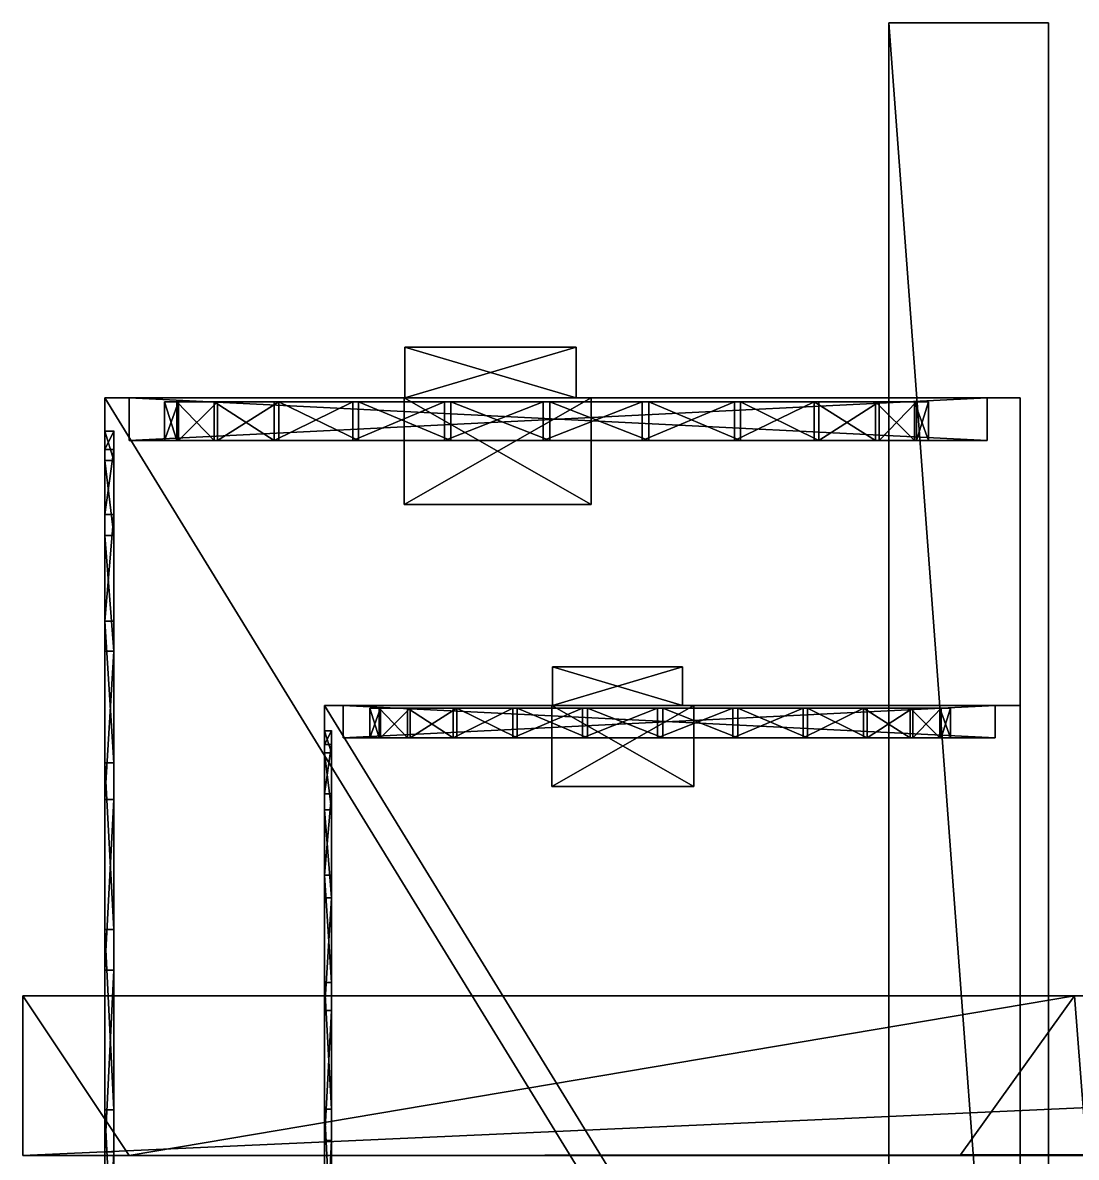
# Model space of a CAD drawing. Extents: x 0 to 379, y -92 to 153.
# Drawn here: x 1.9 to 100.8, y 46.6 to 153.2 of the extents above; entities that cross this region are included whole.
import ezdxf

# ---------------------------------------------------------------- set-up
doc = ezdxf.new("R2010")
doc.units = 0
doc.header["$LTSCALE"] = 25.4
doc.layers.get('0').update_dxf_attribs({"color": 13, "linetype": 'CONTINUOUS'})

# ---------------------------------------------------------------- blocks, each defined once
blk = doc.blocks.new('ATX__')
at = {"color": 0}
for p, q in [((44.28, 152.78, 39.63), (28.2, 152.78, 39.63)), ((28.2, 152.78, 39.63), (28.2, 152.78, 47.32)), ((28.2, 152.78, 47.32), (44.28, 152.78, 47.32)), ((28.2, 148, 47.32), (28.2, 152.78, 47.32)), ((28.2, 152.78, 39.63), (28.2, 152.78, 47.32)), ((28.2, 148, 39.63), (28.2, 152.78, 39.63)), ((28.2, 148, 39.63), (28.2, 152.78, 39.63)), ((44.28, 152.78, 39.63), (28.2, 152.78, 39.63)), ((28.2, 152.78, 47.32), (44.28, 152.78, 47.32)), ((28.2, 148, 47.32), (28.2, 152.78, 47.32)), ((44.28, 152.78, 47.32), (44.28, 152.78, 39.63)), ((44.28, 148, 39.63), (44.28, 152.78, 39.63)), ((44.28, 148, 47.32), (44.28, 152.78, 47.32)), ((44.28, 148, 39.63), (44.28, 152.78, 39.63)), ((44.28, 152.78, 47.32), (44.28, 152.78, 39.63)), ((44.28, 148, 47.32), (44.28, 152.78, 47.32)), ((0, 8, 150), (0, 148, 150)), ((0, 148, 150), (86, 148, 150)), ((0, 148), (86, 148)), ((0, 148), (0, 148, 150)), ((0, 148, 150), (86, 148, 150)), ((0, 8), (0, 148)), ((0, 8, 150), (0, 148, 150)), ((0, 148), (0, 148, 150)), ((0, 8), (0, 148)), ((0, 148), (86, 148)), ((82.91, 148, 145.17), (2.31, 148, 145.17)), ((2.31, 148, 145.17), (2.31, 148, 64.57)), ((2.31, 148, 64.57), (82.91, 148, 64.57)), ((2.31, 148, 145.17), (2.31, 148, 64.57)), ((2.31, 148, 145.17), (2.31, 143.99, 145.17)), ((2.31, 148, 64.57), (2.31, 143.99, 64.57)), ((82.91, 148, 145.17), (2.31, 148, 145.17)), ((2.31, 148, 145.17), (2.31, 143.99, 145.17)), ((2.31, 148, 64.57), (82.91, 148, 64.57)), ((2.31, 148, 64.57), (2.31, 143.99, 64.57)), ((5.63, 143.99, 106.68), (5.63, 147.64, 106.68)), ((5.63, 143.99, 106.68), (5.63, 147.64, 106.68)), ((6.77, 143.99, 97.38), (6.77, 147.64, 97.38)), ((6.77, 143.99, 97.38), (6.77, 147.64, 97.38)), ((6.94, 143.99, 115.95), (6.94, 147.64, 115.95)), ((6.94, 143.99, 115.95), (6.94, 147.64, 115.95)), ((10.28, 143.99, 88.69), (10.28, 147.64, 88.69)), ((10.28, 143.99, 88.69), (10.28, 147.64, 88.69)), ((10.6, 143.99, 124.58), (10.6, 147.64, 124.58)), ((10.6, 143.99, 124.58), (10.6, 147.64, 124.58)), ((15.92, 143.99, 81.21), (15.92, 147.64, 81.21)), ((15.92, 143.99, 81.21), (15.92, 147.64, 81.21)), ((16.36, 143.99, 131.96), (16.36, 147.64, 131.96)), ((16.36, 143.99, 131.96), (16.36, 147.64, 131.96)), ((23.3, 143.99, 75.44), (23.3, 147.64, 75.44)), ((23.3, 143.99, 75.44), (23.3, 147.64, 75.44)), ((23.85, 143.99, 137.59), (23.85, 147.64, 137.59)), ((23.85, 143.99, 137.59), (23.85, 147.64, 137.59)), ((28.13, 148, 32.16), (45.69, 148, 32.16)), ((28.13, 148, 3.76), (28.13, 148, 32.16)), ((45.69, 148, 3.76), (28.13, 148, 3.76)), ((28.13, 148, 3.76), (28.13, 148, 32.16)), ((28.13, 148, 32.16), (28.13, 137.98, 32.16)), ((28.13, 148, 3.76), (28.13, 137.98, 3.76)), ((45.69, 148, 3.76), (28.13, 148, 3.76)), ((28.13, 148, 3.76), (28.13, 137.98, 3.76)), ((28.13, 148, 32.16), (45.69, 148, 32.16)), ((28.13, 148, 32.16), (28.13, 137.98, 32.16)), ((44.28, 148, 39.63), (28.2, 148, 39.63)), ((28.2, 148, 47.32), (44.28, 148, 47.32)), ((28.2, 148, 39.63), (28.2, 148, 47.32)), ((28.2, 148, 39.63), (28.2, 148, 47.32)), ((44.28, 148, 39.63), (28.2, 148, 39.63)), ((28.2, 148, 47.32), (44.28, 148, 47.32)), ((31.92, 143.99, 71.78), (31.92, 147.64, 71.78)), ((31.92, 143.99, 71.78), (31.92, 147.64, 71.78)), ((32.53, 143.99, 141.1), (32.53, 147.64, 141.1)), ((32.53, 143.99, 141.1), (32.53, 147.64, 141.1)), ((41.2, 143.99, 70.48), (41.2, 147.64, 70.48)), ((41.2, 143.99, 70.48), (41.2, 147.64, 70.48)), ((41.83, 143.99, 142.24), (41.83, 147.64, 142.24)), ((41.83, 143.99, 142.24), (41.83, 147.64, 142.24)), ((44.28, 148, 47.32), (44.28, 148, 39.63)), ((44.28, 148, 47.32), (44.28, 148, 39.63)), ((45.69, 148, 32.16), (45.69, 148, 3.76)), ((45.69, 148, 3.76), (45.69, 137.98, 3.76)), ((45.69, 148, 32.16), (45.69, 148, 3.76)), ((45.69, 148, 3.76), (45.69, 137.98, 3.76)), ((45.69, 148, 32.16), (45.69, 137.98, 32.16)), ((45.69, 148, 32.16), (45.69, 137.98, 32.16)), ((50.49, 143.99, 71.62), (50.49, 147.64, 71.62)), ((50.49, 143.99, 71.62), (50.49, 147.64, 71.62)), ((51.11, 143.99, 140.94), (51.11, 147.64, 140.94)), ((51.11, 143.99, 140.94), (51.11, 147.64, 140.94)), ((59.18, 143.99, 75.13), (59.18, 147.64, 75.13)), ((59.18, 143.99, 75.13), (59.18, 147.64, 75.13)), ((59.73, 143.99, 137.28), (59.73, 147.64, 137.28)), ((59.73, 143.99, 137.28), (59.73, 147.64, 137.28)), ((66.66, 143.99, 80.76), (66.66, 147.64, 80.76)), ((66.66, 143.99, 80.76), (66.66, 147.64, 80.76)), ((67.11, 143.99, 131.51), (67.11, 147.64, 131.51)), ((67.11, 143.99, 131.51), (67.11, 147.64, 131.51)), ((72.43, 143.99, 88.14), (72.43, 147.64, 88.14)), ((72.43, 143.99, 88.14), (72.43, 147.64, 88.14)), ((72.75, 143.99, 124.03), (72.75, 147.64, 124.03)), ((72.75, 143.99, 124.03), (72.75, 147.64, 124.03)), ((76.09, 143.99, 96.77), (76.09, 147.64, 96.77)), ((76.09, 143.99, 96.77), (76.09, 147.64, 96.77)), ((76.26, 143.99, 115.34), (76.26, 147.64, 115.34)), ((76.26, 143.99, 115.34), (76.26, 147.64, 115.34)), ((77.4, 143.99, 106.04), (77.4, 147.64, 106.04)), ((77.4, 143.99, 106.04), (77.4, 147.64, 106.04)), ((82.91, 148, 64.57), (82.91, 148, 145.17)), ((82.91, 148, 145.17), (82.91, 143.99, 145.17)), ((82.91, 148, 64.57), (82.91, 148, 145.17)), ((82.91, 148, 64.57), (82.91, 143.99, 64.57)), ((82.91, 148, 145.17), (82.91, 143.99, 145.17)), ((82.91, 148, 64.57), (82.91, 143.99, 64.57)), ((86, 148, 150), (86, 8, 150)), ((86, 148), (86, 148, 150)), ((86, 148), (86, 8)), ((86, 148), (86, 148, 150)), ((86, 148, 150), (86, 8, 150)), ((86, 148), (86, 8)), ((0, 144.87, 77.72), (0.87, 144.87, 77.72)), ((0, 144.87, 77.72), (0.87, 144.87, 77.72)), ((2.31, 143.99, 145.17), (2.31, 143.99, 64.57)), ((82.91, 143.99, 145.17), (2.31, 143.99, 145.17)), ((2.31, 143.99, 64.57), (82.91, 143.99, 64.57)), ((2.31, 143.99, 145.17), (2.31, 143.99, 64.57)), ((82.91, 143.99, 145.17), (2.31, 143.99, 145.17)), ((2.31, 143.99, 64.57), (82.91, 143.99, 64.57)), ((82.91, 143.99, 64.57), (82.91, 143.99, 145.17)), ((82.91, 143.99, 64.57), (82.91, 143.99, 145.17)), ((0, 143.15, 60.64), (0.87, 143.15, 60.64)), ((0, 143.15, 60.64), (0.87, 143.15, 60.64)), ((0, 142.12, 94.66), (0.87, 142.12, 94.66)), ((0, 142.12, 94.66), (0.87, 142.12, 94.66)), ((28.13, 137.98, 3.76), (28.13, 137.98, 32.16)), ((45.69, 137.98, 3.76), (28.13, 137.98, 3.76)), ((28.13, 137.98, 32.16), (45.69, 137.98, 32.16)), ((45.69, 137.98, 3.76), (28.13, 137.98, 3.76)), ((28.13, 137.98, 3.76), (28.13, 137.98, 32.16)), ((28.13, 137.98, 32.16), (45.69, 137.98, 32.16)), ((45.69, 137.98, 32.16), (45.69, 137.98, 3.76)), ((45.69, 137.98, 32.16), (45.69, 137.98, 3.76)), ((0, 137.06, 44.59), (0.87, 137.06, 44.59)), ((0, 137.06, 44.59), (0.87, 137.06, 44.59)), ((0, 135.08, 110.32), (0.87, 135.08, 110.32)), ((0, 135.08, 110.32), (0.87, 135.08, 110.32)), ((0, 127.03, 30.67), (0.87, 127.03, 30.67)), ((0, 127.03, 30.67), (0.87, 127.03, 30.67)), ((0, 124.22, 123.61), (0.87, 124.22, 123.61)), ((0, 124.22, 123.61), (0.87, 124.22, 123.61)), ((0, 113.73, 19.81), (0.87, 113.73, 19.81)), ((0, 113.73, 19.81), (0.87, 113.73, 19.81)), ((0, 110.29, 133.65), (0.87, 110.29, 133.65)), ((0, 110.29, 133.65), (0.87, 110.29, 133.65)), ((0, 98.08, 12.77), (0.87, 98.08, 12.77)), ((0, 98.08, 12.77), (0.87, 98.08, 12.77)), ((0, 94.24, 139.74), (0.87, 94.24, 139.74)), ((0, 94.24, 139.74), (0.87, 94.24, 139.74)), ((0, 81.13, 10.01), (0.87, 81.13, 10.01)), ((0, 81.13, 10.01), (0.87, 81.13, 10.01)), ((0, 77.17, 141.46), (0.87, 77.17, 141.46)), ((0, 77.17, 141.46), (0.87, 77.17, 141.46))]:
    blk.add_line(p, q, dxfattribs=at)
at = {"color": 0, "extrusion": (0, -1, 0)}
for centre in [(41.51, 106.36, -147.64), (41.51, 106.36, -147.64), (41.51, 106.36, -147.64), (41.51, 106.36, -147.64), (41.51, 106.36, -147.64), (41.51, 106.36, -147.64), (41.51, 106.36, -147.64), (41.51, 106.36, -147.64), (41.51, 106.36, -147.64), (41.51, 106.36, -147.64), (41.51, 106.36, -147.64), (41.51, 106.36, -147.64), (41.51, 106.36, -147.64), (41.51, 106.36, -147.64), (41.51, 106.36, -147.64), (41.51, 106.36, -147.64), (41.51, 106.36, -147.64), (41.51, 106.36, -147.64), (41.51, 106.36, -147.64), (41.51, 106.36, -147.64), (41.51, 106.36, -147.64), (41.51, 106.36, -147.64), (41.51, 106.36, -147.64), (41.51, 106.36, -147.64), (41.51, 106.36, -147.64), (41.51, 106.36, -143.99), (41.51, 106.36, -143.99), (41.51, 106.36, -143.99), (41.51, 106.36, -143.99), (41.51, 106.36, -143.99), (41.51, 106.36, -143.99), (41.51, 106.36, -143.99), (41.51, 106.36, -143.99), (41.51, 106.36, -143.99), (41.51, 106.36, -143.99), (41.51, 106.36, -143.99), (41.51, 106.36, -143.99), (41.51, 106.36, -143.99), (41.51, 106.36, -143.99), (41.51, 106.36, -143.99), (41.51, 106.36, -143.99), (41.51, 106.36, -143.99), (41.51, 106.36, -143.99), (41.51, 106.36, -143.99), (41.51, 106.36, -143.99), (41.51, 106.36, -143.99), (41.51, 106.36, -143.99), (41.51, 106.36, -143.99), (41.51, 106.36, -143.99), (41.51, 106.36, -143.99)]:
    blk.add_circle(centre, 35.88, dxfattribs=at)
at = {"color": 0, "extrusion": (1, -3.84534e-17, 9.06984e-18)}
blk.add_circle((79.15, 75.74), 65.75, dxfattribs=at)
blk.add_circle((79.15, 75.74), 65.75, dxfattribs=at)
blk.add_circle((79.15, 75.74), 65.75, dxfattribs=at)
blk.add_circle((79.15, 75.74), 65.75, dxfattribs=at)
blk.add_circle((79.15, 75.74), 65.75, dxfattribs=at)
blk.add_circle((79.15, 75.74), 65.75, dxfattribs=at)
blk.add_circle((79.15, 75.74), 65.75, dxfattribs=at)
blk.add_circle((79.15, 75.74), 65.75, dxfattribs=at)
blk.add_circle((79.15, 75.74), 65.75, dxfattribs=at)
blk.add_circle((79.15, 75.74), 65.75, dxfattribs=at)
blk.add_circle((79.15, 75.74), 65.75, dxfattribs=at)
blk.add_circle((79.15, 75.74), 65.75, dxfattribs=at)
blk.add_circle((79.15, 75.74), 65.75, dxfattribs=at)
blk.add_circle((79.15, 75.74), 65.75, dxfattribs=at)
blk.add_circle((79.15, 75.74), 65.75, dxfattribs=at)
blk.add_circle((79.15, 75.74), 65.75, dxfattribs=at)
blk.add_circle((79.15, 75.74), 65.75, dxfattribs=at)
blk.add_circle((79.15, 75.74), 65.75, dxfattribs=at)
blk.add_circle((79.15, 75.74), 65.75, dxfattribs=at)
blk.add_circle((79.15, 75.74), 65.75, dxfattribs=at)
blk.add_circle((79.15, 75.74), 65.75, dxfattribs=at)
blk.add_circle((79.15, 75.74), 65.75, dxfattribs=at)
blk.add_circle((79.15, 75.74), 65.75, dxfattribs=at)
blk.add_circle((79.15, 75.74), 65.75, dxfattribs=at)
blk.add_circle((79.15, 75.74), 65.75, dxfattribs=at)
at = {"color": 0, "extrusion": (1, -1.35407e-17, -1.43833e-17)}
blk.add_circle((79.15, 75.74, 0.87), 65.75, dxfattribs=at)
blk.add_circle((79.15, 75.74, 0.87), 65.75, dxfattribs=at)
blk.add_circle((79.15, 75.74, 0.87), 65.75, dxfattribs=at)
blk.add_circle((79.15, 75.74, 0.87), 65.75, dxfattribs=at)
blk.add_circle((79.15, 75.74, 0.87), 65.75, dxfattribs=at)
blk.add_circle((79.15, 75.74, 0.87), 65.75, dxfattribs=at)
blk.add_circle((79.15, 75.74, 0.87), 65.75, dxfattribs=at)
blk.add_circle((79.15, 75.74, 0.87), 65.75, dxfattribs=at)
blk.add_circle((79.15, 75.74, 0.87), 65.75, dxfattribs=at)
blk.add_circle((79.15, 75.74, 0.87), 65.75, dxfattribs=at)
blk.add_circle((79.15, 75.74, 0.87), 65.75, dxfattribs=at)
blk.add_circle((79.15, 75.74, 0.87), 65.75, dxfattribs=at)
blk.add_circle((79.15, 75.74, 0.87), 65.75, dxfattribs=at)
blk.add_circle((79.15, 75.74, 0.87), 65.75, dxfattribs=at)
blk.add_circle((79.15, 75.74, 0.87), 65.75, dxfattribs=at)
blk.add_circle((79.15, 75.74, 0.87), 65.75, dxfattribs=at)
blk.add_circle((79.15, 75.74, 0.87), 65.75, dxfattribs=at)
blk.add_circle((79.15, 75.74, 0.87), 65.75, dxfattribs=at)
blk.add_circle((79.15, 75.74, 0.87), 65.75, dxfattribs=at)
blk.add_circle((79.15, 75.74, 0.87), 65.75, dxfattribs=at)
blk.add_circle((79.15, 75.74, 0.87), 65.75, dxfattribs=at)
blk.add_circle((79.15, 75.74, 0.87), 65.75, dxfattribs=at)
blk.add_circle((79.15, 75.74, 0.87), 65.75, dxfattribs=at)
blk.add_circle((79.15, 75.74, 0.87), 65.75, dxfattribs=at)
blk.add_circle((79.15, 75.74, 0.87), 65.75, dxfattribs=at)
at = {"color": 0}
mesh = blk.add_polyface(dxfattribs=at)
corners = [(28.2, 152.78, 47.32), (44.28, 152.78, 39.63), (28.2, 152.78, 39.63), (44.28, 152.78, 47.32)]
mesh.append_faces([[corners[k] for k in face] for face in [(0, 1, 2), (1, 0, 3)]], dxfattribs={"vtx0": -1, "color": 0})
mesh = blk.add_polyface(dxfattribs=at)
corners = [(28.2, 152.78, 47.32), (28.2, 148, 39.63), (28.2, 148, 47.32), (28.2, 152.78, 39.63)]
mesh.append_faces([[corners[k] for k in face] for face in [(0, 1, 2), (1, 0, 3)]], dxfattribs={"vtx0": -1, "color": 0})
mesh = blk.add_polyface(dxfattribs=at)
corners = [(44.28, 152.78, 39.63), (28.2, 148, 39.63), (28.2, 152.78, 39.63), (44.28, 148, 39.63)]
mesh.append_faces([[corners[k] for k in face] for face in [(0, 1, 2), (1, 0, 3)]], dxfattribs={"vtx0": -1, "color": 0})
mesh = blk.add_polyface(dxfattribs=at)
corners = [(44.28, 148, 47.32), (28.2, 152.78, 47.32), (28.2, 148, 47.32), (44.28, 152.78, 47.32)]
mesh.append_faces([[corners[k] for k in face] for face in [(0, 1, 2), (1, 0, 3)]], dxfattribs={"vtx0": -1, "color": 0})
mesh = blk.add_polyface(dxfattribs=at)
corners = [(44.28, 152.78, 39.63), (44.28, 148, 47.32), (44.28, 148, 39.63), (44.28, 152.78, 47.32)]
mesh.append_faces([[corners[k] for k in face] for face in [(0, 1, 2), (1, 0, 3)]], dxfattribs={"vtx0": -1, "color": 0})
mesh = blk.add_polyface(dxfattribs=at)
corners = [(86, 8, 150), (0, 148, 150), (0, 8, 150), (86, 148, 150)]
mesh.append_faces([[corners[k] for k in face] for face in [(0, 1, 2), (1, 0, 3)]], dxfattribs={"vtx0": -1, "color": 0})
mesh = blk.add_polyface(dxfattribs=at)
corners = [(0, 148), (28.13, 148, 3.76), (86, 148), (2.31, 148, 64.57), (0, 148, 150), (28.13, 148, 32.16), (28.2, 148, 39.63), (45.69, 148, 32.16), (28.2, 148, 47.32), (44.28, 148, 47.32), (2.31, 148, 145.17), (82.91, 148, 145.17), (82.91, 148, 64.57), (86, 148, 150), (45.69, 148, 3.76), (44.28, 148, 39.63)]
mesh.append_faces([[corners[k] for k in face] for face in [(0, 1, 2), (1, 3, 5), (5, 6, 7), (6, 3, 8), (8, 3, 9), (3, 4, 10), (10, 4, 11), (2, 12, 13), (14, 2, 1), (15, 7, 6), (12, 9, 3), (13, 11, 4)]], dxfattribs={"vtx0": -1, "vtx1": -1, "color": 0})
mesh.append_faces([[corners[k] for k in face] for face in [(1, 0, 3), (5, 3, 6), (12, 2, 14), (12, 7, 15)]], dxfattribs={"vtx0": -1, "vtx1": -1, "vtx2": -1, "color": 0})
mesh.append_faces([[corners[k] for k in face] for face in [(3, 0, 4), (12, 14, 7), (12, 15, 9), (13, 12, 11)]], dxfattribs={"vtx0": -1, "vtx2": -1, "color": 0})
mesh = blk.add_polyface(dxfattribs=at)
corners = [(0, 8, 150), (0, 13.43, 73.75), (0, 8), (0, 15.15, 90.83), (0, 21.24, 106.88), (0, 31.27, 120.81), (0, 44.57, 131.66), (0, 60.22, 138.71), (0, 77.17, 141.46), (0, 148, 150), (0, 94.24, 139.74), (0, 110.29, 133.65), (0, 124.22, 123.61), (0, 135.08, 110.32), (0, 142.12, 94.66), (0, 144.87, 77.72), (0, 64.05, 11.74), (0, 148), (0, 48, 17.83), (0, 34.08, 27.86), (0, 23.22, 41.16), (0, 16.18, 56.81), (0, 81.13, 10.01), (0, 98.08, 12.77), (0, 113.73, 19.81), (0, 127.03, 30.67), (0, 137.06, 44.59), (0, 143.15, 60.64)]
mesh.append_faces([[corners[k] for k in face] for face in [(0, 1, 2), (1, 0, 3), (3, 0, 4), (4, 0, 5), (5, 0, 6), (6, 0, 7), (7, 0, 8), (8, 9, 10), (10, 9, 11), (11, 9, 12), (12, 9, 13), (13, 9, 14), (14, 9, 15), (2, 16, 17), (16, 2, 18), (18, 2, 19), (19, 2, 20), (20, 2, 21), (21, 2, 1), (17, 15, 9)]], dxfattribs={"vtx0": -1, "vtx1": -1, "color": 0})
mesh.append_faces([[corners[k] for k in face] for face in [(8, 0, 9), (17, 16, 22), (17, 22, 23), (17, 23, 24), (17, 24, 25), (17, 25, 26), (17, 26, 27), (17, 27, 15)]], dxfattribs={"vtx0": -1, "vtx2": -1, "color": 0})
mesh = blk.add_polyface(dxfattribs=at)
corners = [(0, 148), (86, 8), (0, 8), (86, 148)]
mesh.append_faces([[corners[k] for k in face] for face in [(0, 1, 2), (1, 0, 3)]], dxfattribs={"vtx0": -1, "color": 0})
mesh = blk.add_polyface(dxfattribs=at)
corners = [(2.31, 148, 64.57), (2.31, 143.99, 145.17), (2.31, 143.99, 64.57), (2.31, 148, 145.17)]
mesh.append_faces([[corners[k] for k in face] for face in [(0, 1, 2), (1, 0, 3)]], dxfattribs={"vtx0": -1, "color": 0})
mesh = blk.add_polyface(dxfattribs=at)
corners = [(82.91, 148, 145.17), (2.31, 143.99, 145.17), (2.31, 148, 145.17), (82.91, 143.99, 145.17)]
mesh.append_faces([[corners[k] for k in face] for face in [(0, 1, 2), (1, 0, 3)]], dxfattribs={"vtx0": -1, "color": 0})
mesh = blk.add_polyface(dxfattribs=at)
corners = [(82.91, 143.99, 64.57), (2.31, 148, 64.57), (2.31, 143.99, 64.57), (82.91, 148, 64.57)]
mesh.append_faces([[corners[k] for k in face] for face in [(0, 1, 2), (1, 0, 3)]], dxfattribs={"vtx0": -1, "color": 0})
mesh = blk.add_polyface(dxfattribs=at)
corners = [(5.63, 147.64, 106.68), (6.77, 143.99, 97.38), (5.63, 143.99, 106.68), (6.77, 147.64, 97.38)]
mesh.append_faces([[corners[k] for k in face] for face in [(0, 1, 2), (1, 0, 3)]], dxfattribs={"vtx0": -1, "color": 0})
mesh = blk.add_polyface(dxfattribs=at)
corners = [(6.94, 147.64, 115.95), (5.63, 143.99, 106.68), (6.94, 143.99, 115.95), (5.63, 147.64, 106.68)]
mesh.append_faces([[corners[k] for k in face] for face in [(0, 1, 2), (1, 0, 3)]], dxfattribs={"vtx0": -1, "color": 0})
mesh = blk.add_polyface(dxfattribs=at)
corners = [(31.92, 147.64, 71.78), (50.49, 147.64, 71.62), (41.2, 147.64, 70.48), (59.18, 147.64, 75.13), (23.3, 147.64, 75.44), (66.66, 147.64, 80.76), (15.92, 147.64, 81.21), (72.43, 147.64, 88.14), (10.28, 147.64, 88.69), (76.09, 147.64, 96.77), (6.77, 147.64, 97.38), (77.4, 147.64, 106.04), (5.63, 147.64, 106.68), (76.26, 147.64, 115.34), (6.94, 147.64, 115.95), (72.75, 147.64, 124.03), (10.6, 147.64, 124.58), (67.11, 147.64, 131.51), (16.36, 147.64, 131.96), (59.73, 147.64, 137.28), (23.85, 147.64, 137.59), (51.11, 147.64, 140.94), (32.53, 147.64, 141.1), (41.83, 147.64, 142.24)]
mesh.append_faces([[corners[k] for k in face] for face in [(0, 1, 2), (21, 22, 23)]], dxfattribs={"vtx0": -1, "color": 0})
mesh.append_faces([[corners[k] for k in face] for face in [(1, 0, 3), (3, 4, 5), (5, 6, 7), (7, 8, 9), (9, 10, 11), (11, 12, 13), (13, 14, 15), (15, 16, 17), (17, 18, 19), (19, 20, 21)]], dxfattribs={"vtx0": -1, "vtx1": -1, "color": 0})
mesh.append_faces([[corners[k] for k in face] for face in [(3, 0, 4), (5, 4, 6), (7, 6, 8), (9, 8, 10), (11, 10, 12), (13, 12, 14), (15, 14, 16), (17, 16, 18), (19, 18, 20), (21, 20, 22)]], dxfattribs={"vtx0": -1, "vtx2": -1, "color": 0})
mesh = blk.add_polyface(dxfattribs=at)
corners = [(6.77, 147.64, 97.38), (10.28, 143.99, 88.69), (6.77, 143.99, 97.38), (10.28, 147.64, 88.69)]
mesh.append_faces([[corners[k] for k in face] for face in [(0, 1, 2), (1, 0, 3)]], dxfattribs={"vtx0": -1, "color": 0})
mesh = blk.add_polyface(dxfattribs=at)
corners = [(10.6, 147.64, 124.58), (6.94, 143.99, 115.95), (10.6, 143.99, 124.58), (6.94, 147.64, 115.95)]
mesh.append_faces([[corners[k] for k in face] for face in [(0, 1, 2), (1, 0, 3)]], dxfattribs={"vtx0": -1, "color": 0})
mesh = blk.add_polyface(dxfattribs=at)
corners = [(10.28, 147.64, 88.69), (15.92, 143.99, 81.21), (10.28, 143.99, 88.69), (15.92, 147.64, 81.21)]
mesh.append_faces([[corners[k] for k in face] for face in [(0, 1, 2), (1, 0, 3)]], dxfattribs={"vtx0": -1, "color": 0})
mesh = blk.add_polyface(dxfattribs=at)
corners = [(16.36, 147.64, 131.96), (10.6, 143.99, 124.58), (16.36, 143.99, 131.96), (10.6, 147.64, 124.58)]
mesh.append_faces([[corners[k] for k in face] for face in [(0, 1, 2), (1, 0, 3)]], dxfattribs={"vtx0": -1, "color": 0})
mesh = blk.add_polyface(dxfattribs=at)
corners = [(23.3, 147.64, 75.44), (15.92, 143.99, 81.21), (15.92, 147.64, 81.21), (23.3, 143.99, 75.44)]
mesh.append_faces([[corners[k] for k in face] for face in [(0, 1, 2), (1, 0, 3)]], dxfattribs={"vtx0": -1, "color": 0})
mesh = blk.add_polyface(dxfattribs=at)
corners = [(23.85, 143.99, 137.59), (16.36, 147.64, 131.96), (16.36, 143.99, 131.96), (23.85, 147.64, 137.59)]
mesh.append_faces([[corners[k] for k in face] for face in [(0, 1, 2), (1, 0, 3)]], dxfattribs={"vtx0": -1, "color": 0})
mesh = blk.add_polyface(dxfattribs=at)
corners = [(31.92, 147.64, 71.78), (23.3, 143.99, 75.44), (23.3, 147.64, 75.44), (31.92, 143.99, 71.78)]
mesh.append_faces([[corners[k] for k in face] for face in [(0, 1, 2), (1, 0, 3)]], dxfattribs={"vtx0": -1, "color": 0})
mesh = blk.add_polyface(dxfattribs=at)
corners = [(32.53, 143.99, 141.1), (23.85, 147.64, 137.59), (23.85, 143.99, 137.59), (32.53, 147.64, 141.1)]
mesh.append_faces([[corners[k] for k in face] for face in [(0, 1, 2), (1, 0, 3)]], dxfattribs={"vtx0": -1, "color": 0})
mesh = blk.add_polyface(dxfattribs=at)
corners = [(28.13, 148, 3.76), (28.13, 137.98, 32.16), (28.13, 137.98, 3.76), (28.13, 148, 32.16)]
mesh.append_faces([[corners[k] for k in face] for face in [(0, 1, 2), (1, 0, 3)]], dxfattribs={"vtx0": -1, "color": 0})
mesh = blk.add_polyface(dxfattribs=at)
corners = [(45.69, 137.98, 3.76), (28.13, 148, 3.76), (28.13, 137.98, 3.76), (45.69, 148, 3.76)]
mesh.append_faces([[corners[k] for k in face] for face in [(0, 1, 2), (1, 0, 3)]], dxfattribs={"vtx0": -1, "color": 0})
mesh = blk.add_polyface(dxfattribs=at)
corners = [(45.69, 148, 32.16), (28.13, 137.98, 32.16), (28.13, 148, 32.16), (45.69, 137.98, 32.16)]
mesh.append_faces([[corners[k] for k in face] for face in [(0, 1, 2), (1, 0, 3)]], dxfattribs={"vtx0": -1, "color": 0})
mesh = blk.add_polyface(dxfattribs=at)
corners = [(41.2, 147.64, 70.48), (31.92, 143.99, 71.78), (31.92, 147.64, 71.78), (41.2, 143.99, 70.48)]
mesh.append_faces([[corners[k] for k in face] for face in [(0, 1, 2), (1, 0, 3)]], dxfattribs={"vtx0": -1, "color": 0})
mesh = blk.add_polyface(dxfattribs=at)
corners = [(41.83, 143.99, 142.24), (32.53, 147.64, 141.1), (32.53, 143.99, 141.1), (41.83, 147.64, 142.24)]
mesh.append_faces([[corners[k] for k in face] for face in [(0, 1, 2), (1, 0, 3)]], dxfattribs={"vtx0": -1, "color": 0})
mesh = blk.add_polyface(dxfattribs=at)
corners = [(50.49, 147.64, 71.62), (41.2, 143.99, 70.48), (41.2, 147.64, 70.48), (50.49, 143.99, 71.62)]
mesh.append_faces([[corners[k] for k in face] for face in [(0, 1, 2), (1, 0, 3)]], dxfattribs={"vtx0": -1, "color": 0})
mesh = blk.add_polyface(dxfattribs=at)
corners = [(51.11, 143.99, 140.94), (41.83, 147.64, 142.24), (41.83, 143.99, 142.24), (51.11, 147.64, 140.94)]
mesh.append_faces([[corners[k] for k in face] for face in [(0, 1, 2), (1, 0, 3)]], dxfattribs={"vtx0": -1, "color": 0})
mesh = blk.add_polyface(dxfattribs=at)
corners = [(45.69, 148, 32.16), (45.69, 137.98, 3.76), (45.69, 137.98, 32.16), (45.69, 148, 3.76)]
mesh.append_faces([[corners[k] for k in face] for face in [(0, 1, 2), (1, 0, 3)]], dxfattribs={"vtx0": -1, "color": 0})
mesh = blk.add_polyface(dxfattribs=at)
corners = [(59.18, 147.64, 75.13), (50.49, 143.99, 71.62), (50.49, 147.64, 71.62), (59.18, 143.99, 75.13)]
mesh.append_faces([[corners[k] for k in face] for face in [(0, 1, 2), (1, 0, 3)]], dxfattribs={"vtx0": -1, "color": 0})
mesh = blk.add_polyface(dxfattribs=at)
corners = [(59.73, 143.99, 137.28), (51.11, 147.64, 140.94), (51.11, 143.99, 140.94), (59.73, 147.64, 137.28)]
mesh.append_faces([[corners[k] for k in face] for face in [(0, 1, 2), (1, 0, 3)]], dxfattribs={"vtx0": -1, "color": 0})
mesh = blk.add_polyface(dxfattribs=at)
corners = [(66.66, 147.64, 80.76), (59.18, 143.99, 75.13), (59.18, 147.64, 75.13), (66.66, 143.99, 80.76)]
mesh.append_faces([[corners[k] for k in face] for face in [(0, 1, 2), (1, 0, 3)]], dxfattribs={"vtx0": -1, "color": 0})
mesh = blk.add_polyface(dxfattribs=at)
corners = [(67.11, 143.99, 131.51), (59.73, 147.64, 137.28), (59.73, 143.99, 137.28), (67.11, 147.64, 131.51)]
mesh.append_faces([[corners[k] for k in face] for face in [(0, 1, 2), (1, 0, 3)]], dxfattribs={"vtx0": -1, "color": 0})
mesh = blk.add_polyface(dxfattribs=at)
corners = [(66.66, 147.64, 80.76), (72.43, 143.99, 88.14), (66.66, 143.99, 80.76), (72.43, 147.64, 88.14)]
mesh.append_faces([[corners[k] for k in face] for face in [(0, 1, 2), (1, 0, 3)]], dxfattribs={"vtx0": -1, "color": 0})
mesh = blk.add_polyface(dxfattribs=at)
corners = [(72.75, 147.64, 124.03), (67.11, 143.99, 131.51), (72.75, 143.99, 124.03), (67.11, 147.64, 131.51)]
mesh.append_faces([[corners[k] for k in face] for face in [(0, 1, 2), (1, 0, 3)]], dxfattribs={"vtx0": -1, "color": 0})
mesh = blk.add_polyface(dxfattribs=at)
corners = [(72.43, 147.64, 88.14), (76.09, 143.99, 96.77), (72.43, 143.99, 88.14), (76.09, 147.64, 96.77)]
mesh.append_faces([[corners[k] for k in face] for face in [(0, 1, 2), (1, 0, 3)]], dxfattribs={"vtx0": -1, "color": 0})
mesh = blk.add_polyface(dxfattribs=at)
corners = [(76.26, 147.64, 115.34), (72.75, 143.99, 124.03), (76.26, 143.99, 115.34), (72.75, 147.64, 124.03)]
mesh.append_faces([[corners[k] for k in face] for face in [(0, 1, 2), (1, 0, 3)]], dxfattribs={"vtx0": -1, "color": 0})
mesh = blk.add_polyface(dxfattribs=at)
corners = [(76.09, 147.64, 96.77), (77.4, 143.99, 106.04), (76.09, 143.99, 96.77), (77.4, 147.64, 106.04)]
mesh.append_faces([[corners[k] for k in face] for face in [(0, 1, 2), (1, 0, 3)]], dxfattribs={"vtx0": -1, "color": 0})
mesh = blk.add_polyface(dxfattribs=at)
corners = [(77.4, 147.64, 106.04), (76.26, 143.99, 115.34), (77.4, 143.99, 106.04), (76.26, 147.64, 115.34)]
mesh.append_faces([[corners[k] for k in face] for face in [(0, 1, 2), (1, 0, 3)]], dxfattribs={"vtx0": -1, "color": 0})
mesh = blk.add_polyface(dxfattribs=at)
corners = [(82.91, 148, 145.17), (82.91, 143.99, 64.57), (82.91, 143.99, 145.17), (82.91, 148, 64.57)]
mesh.append_faces([[corners[k] for k in face] for face in [(0, 1, 2), (1, 0, 3)]], dxfattribs={"vtx0": -1, "color": 0})
mesh = blk.add_polyface(dxfattribs=at)
corners = [(86, 148), (86, 8, 150), (86, 8), (86, 148, 150)]
mesh.append_faces([[corners[k] for k in face] for face in [(0, 1, 2), (1, 0, 3)]], dxfattribs={"vtx0": -1, "color": 0})
mesh = blk.add_polyface(dxfattribs=at)
corners = [(0.87, 142.12, 94.66), (0, 144.87, 77.72), (0.87, 144.87, 77.72), (0, 142.12, 94.66)]
mesh.append_faces([[corners[k] for k in face] for face in [(0, 1, 2), (1, 0, 3)]], dxfattribs={"vtx0": -1, "color": 0})
mesh = blk.add_polyface(dxfattribs=at)
corners = [(0.87, 144.87, 77.72), (0, 143.15, 60.64), (0.87, 143.15, 60.64), (0, 144.87, 77.72)]
mesh.append_faces([[corners[k] for k in face] for face in [(0, 1, 2), (1, 0, 3)]], dxfattribs={"vtx0": -1, "color": 0})
mesh = blk.add_polyface(dxfattribs=at)
corners = [(0.87, 15.15, 90.83), (0.87, 16.18, 56.81), (0.87, 13.43, 73.75), (0.87, 21.24, 106.88), (0.87, 23.22, 41.16), (0.87, 31.27, 120.81), (0.87, 34.08, 27.86), (0.87, 44.57, 131.66), (0.87, 48, 17.83), (0.87, 60.22, 138.71), (0.87, 64.05, 11.74), (0.87, 77.17, 141.46), (0.87, 81.13, 10.01), (0.87, 94.24, 139.74), (0.87, 98.08, 12.77), (0.87, 110.29, 133.65), (0.87, 113.73, 19.81), (0.87, 124.22, 123.61), (0.87, 127.03, 30.67), (0.87, 135.08, 110.32), (0.87, 137.06, 44.59), (0.87, 142.12, 94.66), (0.87, 143.15, 60.64), (0.87, 144.87, 77.72)]
mesh.append_faces([[corners[k] for k in face] for face in [(0, 1, 2), (22, 21, 23)]], dxfattribs={"vtx0": -1, "color": 0})
mesh.append_faces([[corners[k] for k in face] for face in [(1, 3, 4), (4, 5, 6), (6, 7, 8), (8, 9, 10), (10, 11, 12), (12, 13, 14), (14, 15, 16), (16, 17, 18), (18, 19, 20), (20, 21, 22)]], dxfattribs={"vtx0": -1, "vtx1": -1, "color": 0})
mesh.append_faces([[corners[k] for k in face] for face in [(1, 0, 3), (4, 3, 5), (6, 5, 7), (8, 7, 9), (10, 9, 11), (12, 11, 13), (14, 13, 15), (16, 15, 17), (18, 17, 19), (20, 19, 21)]], dxfattribs={"vtx0": -1, "vtx2": -1, "color": 0})
mesh = blk.add_polyface(dxfattribs=at)
corners = [(2.31, 143.99, 64.57), (31.92, 143.99, 71.78), (82.91, 143.99, 64.57), (23.3, 143.99, 75.44), (15.92, 143.99, 81.21), (10.28, 143.99, 88.69), (6.77, 143.99, 97.38), (5.63, 143.99, 106.68), (2.31, 143.99, 145.17), (41.2, 143.99, 70.48), (6.94, 143.99, 115.95), (10.6, 143.99, 124.58), (16.36, 143.99, 131.96), (23.85, 143.99, 137.59), (32.53, 143.99, 141.1), (41.83, 143.99, 142.24), (76.09, 143.99, 96.77), (82.91, 143.99, 145.17), (72.43, 143.99, 88.14), (66.66, 143.99, 80.76), (59.18, 143.99, 75.13), (50.49, 143.99, 71.62), (77.4, 143.99, 106.04), (76.26, 143.99, 115.34), (72.75, 143.99, 124.03), (67.11, 143.99, 131.51), (59.73, 143.99, 137.28), (51.11, 143.99, 140.94)]
mesh.append_faces([[corners[k] for k in face] for face in [(0, 1, 2), (1, 0, 3), (3, 0, 4), (4, 0, 5), (5, 0, 6), (6, 0, 7), (7, 8, 10), (10, 8, 11), (11, 8, 12), (12, 8, 13), (13, 8, 14), (14, 8, 15), (2, 16, 17), (16, 2, 18), (18, 2, 19), (19, 2, 20), (20, 2, 21), (21, 2, 9), (17, 15, 8)]], dxfattribs={"vtx0": -1, "vtx1": -1, "color": 0})
mesh.append_faces([[corners[k] for k in face] for face in [(7, 0, 8), (2, 1, 9), (17, 16, 22), (17, 22, 23), (17, 23, 24), (17, 24, 25), (17, 25, 26), (17, 26, 27), (17, 27, 15)]], dxfattribs={"vtx0": -1, "vtx2": -1, "color": 0})
mesh = blk.add_polyface(dxfattribs=at)
corners = [(0.87, 143.15, 60.64), (0, 137.06, 44.59), (0.87, 137.06, 44.59), (0, 143.15, 60.64)]
mesh.append_faces([[corners[k] for k in face] for face in [(0, 1, 2), (1, 0, 3)]], dxfattribs={"vtx0": -1, "color": 0})
mesh = blk.add_polyface(dxfattribs=at)
corners = [(0.87, 135.08, 110.32), (0, 142.12, 94.66), (0.87, 142.12, 94.66), (0, 135.08, 110.32)]
mesh.append_faces([[corners[k] for k in face] for face in [(0, 1, 2), (1, 0, 3)]], dxfattribs={"vtx0": -1, "color": 0})
mesh = blk.add_polyface(dxfattribs=at)
corners = [(28.13, 137.98, 32.16), (45.69, 137.98, 3.76), (28.13, 137.98, 3.76), (45.69, 137.98, 32.16)]
mesh.append_faces([[corners[k] for k in face] for face in [(0, 1, 2), (1, 0, 3)]], dxfattribs={"vtx0": -1, "color": 0})
mesh = blk.add_polyface(dxfattribs=at)
corners = [(0.87, 137.06, 44.59), (0, 127.03, 30.67), (0.87, 127.03, 30.67), (0, 137.06, 44.59)]
mesh.append_faces([[corners[k] for k in face] for face in [(0, 1, 2), (1, 0, 3)]], dxfattribs={"vtx0": -1, "color": 0})
mesh = blk.add_polyface(dxfattribs=at)
corners = [(0.87, 124.22, 123.61), (0, 135.08, 110.32), (0.87, 135.08, 110.32), (0, 124.22, 123.61)]
mesh.append_faces([[corners[k] for k in face] for face in [(0, 1, 2), (1, 0, 3)]], dxfattribs={"vtx0": -1, "color": 0})
mesh = blk.add_polyface(dxfattribs=at)
corners = [(0.87, 113.73, 19.81), (0, 127.03, 30.67), (0, 113.73, 19.81), (0.87, 127.03, 30.67)]
mesh.append_faces([[corners[k] for k in face] for face in [(0, 1, 2), (1, 0, 3)]], dxfattribs={"vtx0": -1, "color": 0})
mesh = blk.add_polyface(dxfattribs=at)
corners = [(0.87, 124.22, 123.61), (0, 110.29, 133.65), (0, 124.22, 123.61), (0.87, 110.29, 133.65)]
mesh.append_faces([[corners[k] for k in face] for face in [(0, 1, 2), (1, 0, 3)]], dxfattribs={"vtx0": -1, "color": 0})
mesh = blk.add_polyface(dxfattribs=at)
corners = [(0.87, 98.08, 12.77), (0, 113.73, 19.81), (0, 98.08, 12.77), (0.87, 113.73, 19.81)]
mesh.append_faces([[corners[k] for k in face] for face in [(0, 1, 2), (1, 0, 3)]], dxfattribs={"vtx0": -1, "color": 0})
mesh = blk.add_polyface(dxfattribs=at)
corners = [(0.87, 110.29, 133.65), (0, 94.24, 139.74), (0, 110.29, 133.65), (0.87, 94.24, 139.74)]
mesh.append_faces([[corners[k] for k in face] for face in [(0, 1, 2), (1, 0, 3)]], dxfattribs={"vtx0": -1, "color": 0})
mesh = blk.add_polyface(dxfattribs=at)
corners = [(0.87, 81.13, 10.01), (0, 98.08, 12.77), (0, 81.13, 10.01), (0.87, 98.08, 12.77)]
mesh.append_faces([[corners[k] for k in face] for face in [(0, 1, 2), (1, 0, 3)]], dxfattribs={"vtx0": -1, "color": 0})
mesh = blk.add_polyface(dxfattribs=at)
corners = [(0.87, 94.24, 139.74), (0, 77.17, 141.46), (0, 94.24, 139.74), (0.87, 77.17, 141.46)]
mesh.append_faces([[corners[k] for k in face] for face in [(0, 1, 2), (1, 0, 3)]], dxfattribs={"vtx0": -1, "color": 0})
mesh = blk.add_polyface(dxfattribs=at)
corners = [(0.87, 64.05, 11.74), (0, 81.13, 10.01), (0, 64.05, 11.74), (0.87, 81.13, 10.01)]
mesh.append_faces([[corners[k] for k in face] for face in [(0, 1, 2), (1, 0, 3)]], dxfattribs={"vtx0": -1, "color": 0})
mesh = blk.add_polyface(dxfattribs=at)
corners = [(0.87, 77.17, 141.46), (0, 60.22, 138.71), (0, 77.17, 141.46), (0.87, 60.22, 138.71)]
mesh.append_faces([[corners[k] for k in face] for face in [(0, 1, 2), (1, 0, 3)]], dxfattribs={"vtx0": -1, "color": 0})

msp = doc.modelspace()

# ---------------------------------------------------------------- linework, layer by layer
at = {"color": 0}
for p, q in [((83.22, 153.18, -20), (98.22, 153.18, -20)), ((83.22, -47.99, -20), (83.22, 153.18, -20)), ((83.22, 153.18, -2.5), (83.22, -47.99, -2.5)), ((83.22, 153.18, -2.5), (83.22, 153.18, -20)), ((83.22, -47.99, -20), (83.22, 153.18, -20)), ((83.22, 153.18, -2.5), (83.22, 153.18, -20)), ((98.22, 153.18, -2.5), (83.22, 153.18, -2.5)), ((83.22, 153.18, -20), (98.22, 153.18, -20)), ((98.22, 153.18, -2.5), (83.22, 153.18, -2.5)), ((83.22, 153.18, -2.5), (83.22, -47.99, -2.5)), ((98.22, 153.18, -20), (98.22, -47.99, -20)), ((98.22, 153.18, -2.5), (98.22, 153.18, -20)), ((98.22, -47.99, -2.5), (98.22, 153.18, -2.5)), ((98.22, 153.18, -2.5), (98.22, 153.18, -20)), ((98.22, -47.99, -2.5), (98.22, 153.18, -2.5)), ((98.22, 153.18, -20), (98.22, -47.99, -20)), ((1.85, 46.77), (1.85, 61.77)), ((1.85, 46.77, 15), (1.85, 61.77, 15)), ((1.85, 61.77), (1.85, 61.77, 15)), ((1.85, 61.77), (334.98, 61.77)), ((1.85, 61.77), (1.85, 61.77, 15)), ((1.85, 61.77, 15), (100.67, 61.77, 15)), ((1.85, 46.77), (1.85, 61.77)), ((1.85, 61.77), (334.98, 61.77)), ((1.85, 61.77, 15), (100.67, 61.77, 15)), ((1.85, 46.77, 15), (1.85, 61.77, 15)), ((100.67, 61.77, 305), (89.97, 46.82, 15)), ((100.67, 61.77, 15), (89.97, 46.82, 15)), ((100.67, 61.77, 305), (89.97, 46.82, 15)), ((100.67, 61.77, 15), (89.97, 46.82, 15)), ((100.67, 61.77, 305), (116.85, 61.77, 305)), ((100.67, 61.77, 305), (101.85, 46.82, 305)), ((100.67, 61.77, 15), (100.67, 61.77, 305)), ((100.67, 61.77, 305), (116.85, 61.77, 305)), ((100.67, 61.77, 305), (101.85, 46.82, 305)), ((100.67, 61.77, 15), (100.67, 61.77, 305)), ((1.85, 46.77), (1.85, 46.77, 15)), ((376.85, 46.77), (1.85, 46.77)), ((1.85, 46.77, 15), (11.85, 46.77, 15)), ((1.85, 46.77), (1.85, 46.77, 15)), ((376.85, 46.77), (1.85, 46.77)), ((1.85, 46.77, 15), (11.85, 46.77, 15)), ((11.85, 46.77, 15), (101.85, 46.77, 15)), ((11.85, 46.77, 15), (101.85, 46.77, 15)), ((89.97, 46.82, 15), (101.85, 46.82, 305)), ((89.97, 46.82, 15), (104.97, 46.82, 15)), ((89.97, 46.82, 15), (101.85, 46.82, 305)), ((89.97, 46.82, 15), (104.97, 46.82, 15))]:
    msp.add_line(p, q, dxfattribs=at)

# ---------------------------------------------------------------- block references
msp.add_blockref('ATX__', (9.56, -30.07, 20.29), dxfattribs=at)
at = {"color": 0, "xscale": 0.7599999999999999, "yscale": 0.7599999999999999, "zscale": 0.7599999999999999}
msp.add_blockref('ATX__', (30.2, -23.43, 177.44), dxfattribs=at)

# ---------------------------------------------------------------- meshes
at = {"color": 0}
mesh = msp.add_polyface(dxfattribs=at)
corners = [(83.22, 153.18, -20), (98.22, -47.99, -20), (83.22, -47.99, -20), (98.22, 153.18, -20)]
mesh.append_faces([[corners[k] for k in face] for face in [(0, 1, 2), (1, 0, 3)]], dxfattribs={"vtx0": -1, "color": 0})
mesh = msp.add_polyface(dxfattribs=at)
corners = [(83.22, 153.18, -2.5), (83.22, -47.99, -20), (83.22, -47.99, -2.5), (83.22, 153.18, -20)]
mesh.append_faces([[corners[k] for k in face] for face in [(0, 1, 2), (1, 0, 3)]], dxfattribs={"vtx0": -1, "color": 0})
mesh = msp.add_polyface(dxfattribs=at)
corners = [(83.22, 153.18, -2.5), (98.22, 153.18, -20), (83.22, 153.18, -20), (98.22, 153.18, -2.5)]
mesh.append_faces([[corners[k] for k in face] for face in [(0, 1, 2), (1, 0, 3)]], dxfattribs={"vtx0": -1, "color": 0})
mesh = msp.add_polyface(dxfattribs=at)
corners = [(98.22, -47.99, -2.5), (83.22, 153.18, -2.5), (83.22, -47.99, -2.5), (98.22, 153.18, -2.5)]
mesh.append_faces([[corners[k] for k in face] for face in [(0, 1, 2), (1, 0, 3)]], dxfattribs={"vtx0": -1, "color": 0})
mesh = msp.add_polyface(dxfattribs=at)
corners = [(98.22, 153.18, -20), (98.22, -47.99, -5), (98.22, -47.99, -20), (98.22, -47.99, -2.5), (98.22, 153.18, -2.5)]
mesh.append_faces([[corners[k] for k in face] for face in [(0, 1, 2), (3, 0, 4)]], dxfattribs={"vtx0": -1, "color": 0})
mesh.append_faces([[corners[k] for k in face] for face in [(1, 0, 3)]], dxfattribs={"vtx0": -1, "vtx1": -1, "color": 0})
mesh = msp.add_polyface(dxfattribs=at)
corners = [(1.85, 61.77, 15), (1.85, 46.77), (1.85, 46.77, 15), (1.85, 61.77)]
mesh.append_faces([[corners[k] for k in face] for face in [(0, 1, 2), (1, 0, 3)]], dxfattribs={"vtx0": -1, "color": 0})
mesh = msp.add_polyface(dxfattribs=at)
corners = [(100.67, 61.77, 305), (116.85, 61.77, 15), (100.67, 61.77, 15), (116.85, 61.77, 305), (1.85, 61.77, 15), (334.98, 61.77), (1.85, 61.77), (364.06, 61.77), (361.85, 61.77, 15), (364.06, 61.77, 252.13), (361.85, 61.77, 305), (366.29, 61.77, 252.13), (376.85, 61.77), (366.29, 61.77), (376.85, 61.77, 15), (376.85, 61.77, 305)]
mesh.append_faces([[corners[k] for k in face] for face in [(1, 0, 3), (4, 5, 6), (11, 12, 13)]], dxfattribs={"vtx0": -1, "color": 0})
mesh.append_faces([[corners[k] for k in face] for face in [(0, 1, 2), (5, 4, 7), (7, 8, 9), (8, 2, 1), (9, 10, 11), (12, 11, 14), (14, 11, 15), (15, 11, 10)]], dxfattribs={"vtx0": -1, "vtx1": -1, "color": 0})
mesh.append_faces([[corners[k] for k in face] for face in [(7, 4, 8)]], dxfattribs={"vtx0": -1, "vtx1": -1, "vtx2": -1, "color": 0})
mesh.append_faces([[corners[k] for k in face] for face in [(8, 4, 2), (9, 8, 10)]], dxfattribs={"vtx0": -1, "vtx2": -1, "color": 0})
mesh = msp.add_polyface(dxfattribs=at)
corners = [(334.98, 61.77), (1.85, 46.77), (1.85, 61.77), (376.85, 46.77), (364.06, 61.77), (366.29, 61.77), (376.85, 61.77)]
mesh.append_faces([[corners[k] for k in face] for face in [(0, 1, 2), (3, 5, 6)]], dxfattribs={"vtx0": -1, "color": 0})
mesh.append_faces([[corners[k] for k in face] for face in [(1, 0, 3)]], dxfattribs={"vtx0": -1, "vtx1": -1, "color": 0})
mesh.append_faces([[corners[k] for k in face] for face in [(3, 0, 4), (3, 4, 5)]], dxfattribs={"vtx0": -1, "vtx2": -1, "color": 0})
mesh = msp.add_polyface(dxfattribs=at)
corners = [(101.85, 46.77, 15), (89.97, 46.82, 15), (11.85, 46.77, 15), (104.97, 46.82, 15), (361.85, 46.76, 15), (1.85, 61.77, 15), (1.85, 46.77, 15), (100.67, 61.77, 15)]
mesh.append_faces([[corners[k] for k in face] for face in [(3, 0, 4), (2, 5, 6)]], dxfattribs={"vtx0": -1, "color": 0})
mesh.append_faces([[corners[k] for k in face] for face in [(0, 1, 2), (1, 0, 3), (5, 2, 7), (7, 2, 1)]], dxfattribs={"vtx0": -1, "vtx1": -1, "color": 0})
mesh = msp.add_polyface(dxfattribs=at)
corners = [(100.67, 61.77, 305), (89.97, 46.82, 15), (101.85, 46.82, 305)]
mesh.append_faces([[corners[k] for k in face] for face in [(0, 1, 2)]], dxfattribs={"color": 0})
mesh = msp.add_polyface(dxfattribs=at)
corners = [(100.67, 61.77, 15), (89.97, 46.82, 15), (100.67, 61.77, 305)]
mesh.append_faces([[corners[k] for k in face] for face in [(0, 1, 2)]], dxfattribs={"color": 0})
mesh = msp.add_polyface(dxfattribs=at)
corners = [(101.85, 46.82, 305), (116.85, 61.77, 305), (100.67, 61.77, 305), (116.85, 46.82, 305)]
mesh.append_faces([[corners[k] for k in face] for face in [(0, 1, 2), (1, 0, 3)]], dxfattribs={"vtx0": -1, "color": 0})
mesh = msp.add_polyface(dxfattribs=at)
corners = [(376.85, 46.76, 305), (361.85, 46.76, 15), (376.85, 46.76, 15), (361.85, 46.76, 305), (1.85, 46.77), (376.85, 46.77), (1.85, 46.77, 15), (101.85, 46.77, 15), (11.85, 46.77, 15)]
mesh.append_faces([[corners[k] for k in face] for face in [(1, 0, 3), (2, 4, 5), (6, 7, 8)]], dxfattribs={"vtx0": -1, "color": 0})
mesh.append_faces([[corners[k] for k in face] for face in [(0, 1, 2), (4, 2, 6)]], dxfattribs={"vtx0": -1, "vtx1": -1, "color": 0})
mesh.append_faces([[corners[k] for k in face] for face in [(6, 2, 1)]], dxfattribs={"vtx0": -1, "vtx1": -1, "vtx2": -1, "color": 0})
mesh.append_faces([[corners[k] for k in face] for face in [(6, 1, 7)]], dxfattribs={"vtx0": -1, "vtx2": -1, "color": 0})
mesh = msp.add_polyface(dxfattribs=at)
corners = [(116.85, 46.82, 305), (89.97, 46.82, 15), (104.97, 46.82, 15), (101.85, 46.82, 305)]
mesh.append_faces([[corners[k] for k in face] for face in [(0, 1, 2), (1, 0, 3)]], dxfattribs={"vtx0": -1, "color": 0})

doc.saveas('drawing.dxf')
